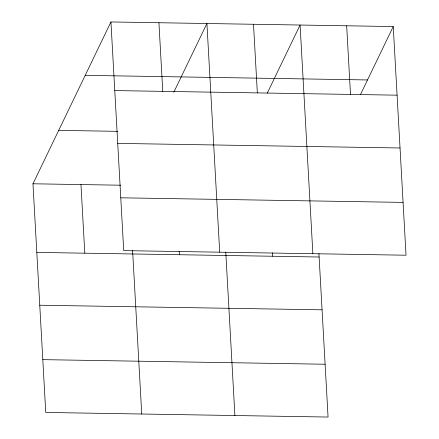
<?xml version="1.0" encoding="UTF-8"?>
<svg xmlns="http://www.w3.org/2000/svg" width="439" height="439" viewBox="0 0 439 439"><rect width="100%" height="100%" fill="white"/><g stroke="black" fill="none" stroke-linecap="round" stroke-linejoin="round"><path stroke-width="0.66" d="M318.928 253.61L328.065 417.05L45.755 412.451L32.969 183.782L110.935 21.95L393.245 26.549L406.031 255.218L123.721 250.62L110.935 21.95M173.828 92.201L206.923 23.514L219.703 252.184M267.285 93.106L300.084 25.028L312.87 253.698M360.446 94.626L393.245 26.549M85.204 75.354L367.52 79.953M114.771 90.577L397.081 95.175M58.7 130.378L117.663 131.338M117.723 143.388L400.039 147.987M32.969 183.782L120.725 185.214M120.769 197.808L403.079 202.401M36.805 252.409L319.115 257.007M39.757 305.226L322.072 309.819M42.802 359.64L325.112 364.238M346.667 25.791L350.503 94.412M272.345 252.853L272.537 256.25M253.501 24.271L257.342 92.898M225.767 252.09L234.903 415.535M179.183 251.333L179.375 254.73M158.929 22.729L162.765 91.356M132.6 250.576L141.737 414.015M80.963 184.567L84.798 253.188"/></g></svg>
